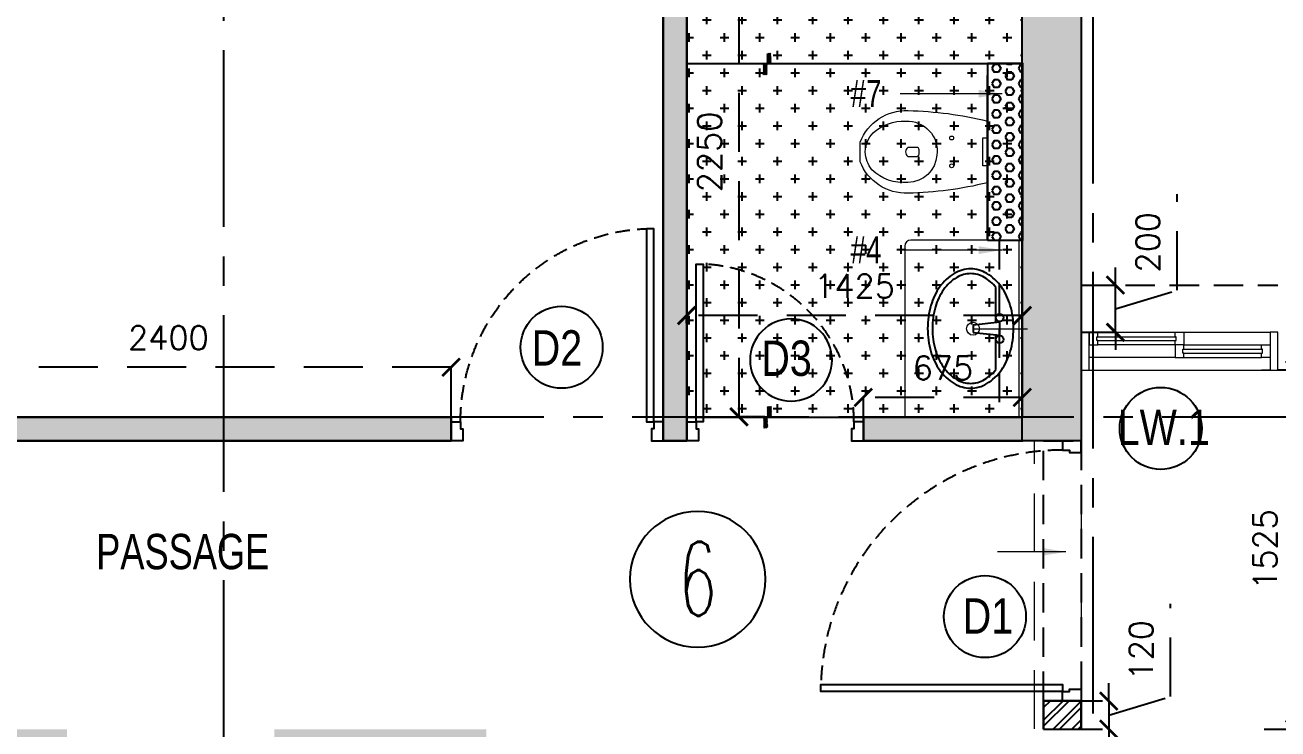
# Model space of a CAD drawing. Header units: millimetres. Extents: x 1124992 to 1258557, y -5767803 to -5695799.
# Drawn here: x 1194724 to 1200042, y -5715374 to -5712385 of the extents above; entities that cross this region are included whole.
import ezdxf
from ezdxf.enums import TextEntityAlignment as Align

# ---------------------------------------------------------------- set-up
doc = ezdxf.new("R2010")
doc.units = ezdxf.units.MM
doc.header["$LTSCALE"] = 1000
doc.header["$MEASUREMENT"] = 0
for name, pattern in [('$1$AUDIT_D_120904163729-0', [0]), ('$36$HIDDEN', [0.375, 0.25, -0.125]), ('3BHK-A$0$$1$HIDDEN', [0.375, 0.25, -0.125]), ('3BHK-A$0$( Hidden )', [0.375, 0.25, -0.125]), ('3BHK-A$0$AUDIT_D_120904163729-0', [0]), ('3BHK-A$0$HIDDEN', [0.375, 0.25, -0.125]), ('AUDIT_D_120904163729-0', [0]), ('T8 - TYPICAL FLOOR CORE$0$HIDDEN', [0.375, 0.25, -0.125]), ('T8 - TYPICAL FLOOR CORE$0$T10-TYPICAL FLOOR CORE$0$( Hidden )', [0.375, 0.25, -0.125]), ('T8(T9 IS SIMILAR) - DIMENSION & TEXTING$0$HIDDEN', [0.375, 0.25, -0.125]), ('T8(T9 IS SIMILAR)$0$$0$HIDDEN', [0.375, 0.25, -0.125]), ('T8(T9 IS SIMILAR)$0$HIDDEN', [0.375, 0.25, -0.125]), ('T8_REFUGE COLUMNS$0$CENTER2', [1.125, 0.75, -0.125, 0.125, -0.125])]:
    doc.linetypes.add(name, pattern=pattern)
doc.layers.get('0').update_dxf_attribs({"linetype": 'AUDIT_D_120904163729-0'})
for name, color, linetype in [('$0$A-HATCH -160', 251, '$1$AUDIT_D_120904163729-0'), ('$21$A-DIMENSIONS', 2, '$36$HIDDEN'), ('3BHK-A$0$$0$A-DOOR-FULL', 2, 'Continuous'), ('3BHK-A$0$$1$ELEV.', 5, 'Continuous'), ('3BHK-A$0$$1$LEDGE WALL', 5, 'Continuous'), ('3BHK-A$0$A-HATCH -160', 251, '3BHK-A$0$AUDIT_D_120904163729-0'), ('3BHK-A$0$A-SANITARY', 2, 'Continuous'), ('3BHK-A$0$a-tile drop', 3, 'Continuous'), ('3BHK-A$0$A-TOI SUNK 50MM', 8, 'Continuous'), ('3BHK-A$0$APT PLANS-typ$0$TILEDROP', 3, 'Continuous'), ('3BHK-A$0$CUT-OUT', 49, 'Continuous'), ('3BHK-A$0$LEDGE WALL', 5, 'Continuous'), ('T8 - TYPICAL FLOOR CORE$0$A-DIMENSIONS', 2, 'T8 - TYPICAL FLOOR CORE$0$HIDDEN'), ('T8 - TYPICAL FLOOR CORE$0$A-FLAT NOS.', 7, 'Continuous'), ('T8 - TYPICAL FLOOR CORE$0$A-RSP DOOR NO', 4, 'Continuous'), ('T8 - TYPICAL FLOOR CORE$0$T10-TYPICAL FLOOR CORE$0$a-beam 2', 50, 'Continuous'), ('T8 - TYPICAL FLOOR CORE$1$a-window-no', 125, 'Continuous'), ('T8(T9 IS SIMILAR) - DIMENSION & TEXTING$0$A-DIMENSIONS', 2, 'T8(T9 IS SIMILAR) - DIMENSION & TEXTING$0$HIDDEN'), ('T8(T9 IS SIMILAR) - DIMENSION & TEXTING$1$a-window-no', 125, 'Continuous'), ('T8_REFUGE COLUMNS$0$A-CENTERLINE', 193, 'T8_REFUGE COLUMNS$0$CENTER2'), ('T8_REFUGE COLUMNS$0$A-RCC COLS', 3, 'Continuous'), ('T8_TYPICAL COLUMNS$0$A-RCC COLS', 3, 'Continuous')]:
    doc.layers.add(name, color=color, linetype=linetype)
for name, color, linetype, lineweight in [('3BHK-A$0$$1$a-TOI-fixtures', 251, 'Continuous', 0), ('3BHK-A$0$$1$A-WALL- 160', 6, 'Continuous', 30), ('3BHK-A$0$a-TOI-fixtures', 251, 'Continuous', 0), ('T8 - TYPICAL FLOOR CORE$0$T10-TYPICAL FLOOR CORE$0$Window', 4, 'Continuous', 20), ('T8(T9 IS SIMILAR) - DIMENSION & TEXTING$0$a-Text', 4, 'Continuous', 0), ('T8(T9 IS SIMILAR) - DIMENSION & TEXTING$0$R0-18-10-2014-T1-1st Podium Floor Plan$0$Text', 2, 'Continuous', 0), ('T8(T9 IS SIMILAR)$0$D&W', 8, 'Continuous', 25), ('T8(T9 IS SIMILAR)$0$SCPL BEAM', 191, 'T8(T9 IS SIMILAR)$0$$0$HIDDEN', 13)]:
    doc.layers.add(name, color=color, linetype=linetype, lineweight=lineweight)
doc.layers.add('T8_REFUGE COLUMNS$1$COL-HATCH', color=7, linetype='Continuous', lineweight=25, true_color=0xa3a3a3)
doc.styles.add('T8 - TYPICAL FLOOR CORE$0$DIM150', font='SIMPLEX.shx', dxfattribs={"width": 0.6})
doc.styles.add('T8 - TYPICAL FLOOR CORE$0$Romans 1', font='romans.shx', dxfattribs={"height": 100})
doc.styles.add('T8 - TYPICAL FLOOR CORE$1$LODHA STANDERD', font='sanss___.ttf')
doc.styles.add('T8(T9 IS SIMILAR) - DIMENSION & TEXTING$0$ARIAL ARROW', font='swisscl.ttf')
doc.styles.add('T8(T9 IS SIMILAR) - DIMENSION & TEXTING$0$Romans 1', font='romans.shx', dxfattribs={"height": 100})
doc.styles.add('T8(T9 IS SIMILAR) - DIMENSION & TEXTING$0$Tahoma', font='tahoma.ttf')
doc.styles.add('T8(T9 IS SIMILAR) - DIMENSION & TEXTING$1$LODHA STANDERD', font='sanss___.ttf')
doc.dimstyles.new('T8 - TYPICAL FLOOR CORE$0$ALPINE S', dxfattribs={"dimscale": 0, "dimtxt": 100, "dimasz": 75, "dimexe": 0, "dimexo": 0, "dimgap": 75, "dimtad": 1, "dimdec": 0, "dimzin": 0, "dimdsep": 46, "dimtxsty": 'T8 - TYPICAL FLOOR CORE$0$Romans 1', "dimblk": 'T8 - TYPICAL FLOOR CORE$0$_ArchTick', "dimcen": 0.09, "dimclrd": 256, "dimclre": 256, "dimclrt": 7, "dimadec": 0, "dimazin": 0, "dimtfac": 1, "dimtdec": 0, "dimtofl": 0, "dimtmove": 1, "dimatfit": 0, "dimldrblk": 'T8 - TYPICAL FLOOR CORE$0$_Open90', "dimfxl": 1, "dimtolj": 1, "dimtzin": 0, "dimarcsym": 0})
doc.dimstyles.new('T8(T9 IS SIMILAR) - DIMENSION & TEXTING$0$ALPINE S', dxfattribs={"dimscale": 0, "dimtxt": 100, "dimasz": 75, "dimexe": 0, "dimexo": 0, "dimgap": 75, "dimtad": 1, "dimdec": 0, "dimzin": 0, "dimdsep": 46, "dimtxsty": 'T8(T9 IS SIMILAR) - DIMENSION & TEXTING$0$Romans 1', "dimblk": 'T8(T9 IS SIMILAR) - DIMENSION & TEXTING$0$_ArchTick', "dimcen": 0.09, "dimclrd": 256, "dimclre": 256, "dimclrt": 7, "dimadec": 0, "dimazin": 0, "dimtfac": 1, "dimtdec": 0, "dimtofl": 0, "dimtmove": 1, "dimatfit": 0, "dimldrblk": 'T8(T9 IS SIMILAR) - DIMENSION & TEXTING$0$_Open90', "dimfxl": 1, "dimtolj": 1, "dimtzin": 0, "dimarcsym": 0})
doc.dimstyles.new('T8(T9 IS SIMILAR) - DIMENSION & TEXTING$0$SAMATA STD', dxfattribs={"dimtxt": 100, "dimasz": 50, "dimexe": 50, "dimexo": 50, "dimgap": 10, "dimtad": 0, "dimdec": 0, "dimrnd": 5, "dimzin": 0, "dimdsep": 46, "dimtxsty": 'T8(T9 IS SIMILAR) - DIMENSION & TEXTING$0$Tahoma', "dimblk": 'T8(T9 IS SIMILAR) - DIMENSION & TEXTING$0$_Origin2', "dimcen": -50, "dimdle": 50, "dimclrd": 7, "dimclre": 7, "dimclrt": 7, "dimadec": 0, "dimazin": 0, "dimtfac": 1, "dimtdec": 0, "dimtmove": 1, "dimatfit": 3, "dimfxl": 150, "dimtfill": 1, "dimtolj": 1, "dimtzin": 0, "dimlwd": -1, "dimlwe": -1, "dimarcsym": 0})

# ---------------------------------------------------------------- blocks, each defined once
blk = doc.blocks.new('T8(T9 IS SIMILAR) - DIMENSION & TEXTING$0$_ArchTick')
at = {"color": 0, "linetype": 'ByBlock', "const_width": 0.15}
blk.add_lwpolyline([(-0.5, -0.5), (0.5, 0.5)], dxfattribs=at)
blk = doc.blocks.new('*D337')
at = {"layer": 'T8(T9 IS SIMILAR) - DIMENSION & TEXTING$0$A-DIMENSIONS', "linetype": 'T8(T9 IS SIMILAR) - DIMENSION & TEXTING$0$HIDDEN', "lineweight": -2, "transparency": 16777216}
for p, q in [((1194132.2, -5714048.8), (1194132.2, -5713837.8)), ((1196532.3, -5714048.8), (1196532.3, -5713837.8))]:
    blk.add_line(p, q, dxfattribs=at)
at = {"layer": 'T8(T9 IS SIMILAR) - DIMENSION & TEXTING$0$A-DIMENSIONS', "lineweight": -2, "transparency": 16777216}
blk.add_line((1196532.3, -5713837.8), (1194132.2, -5713837.8), dxfattribs=at)
at = {"layer": 'T8(T9 IS SIMILAR) - DIMENSION & TEXTING$0$A-DIMENSIONS', "linetype": 'ByBlock', "lineweight": -2, "transparency": 16777216, "xscale": 75, "yscale": 75, "zscale": 75, "rotation": 180}
blk.add_blockref('T8(T9 IS SIMILAR) - DIMENSION & TEXTING$0$_ArchTick', (1194132.2, -5713837.8), dxfattribs=at)
at = {"layer": 'T8(T9 IS SIMILAR) - DIMENSION & TEXTING$0$A-DIMENSIONS', "linetype": 'ByBlock', "lineweight": -2, "transparency": 16777216, "xscale": 75, "yscale": 75, "zscale": 75}
blk.add_blockref('T8(T9 IS SIMILAR) - DIMENSION & TEXTING$0$_ArchTick', (1196532.3, -5713837.8), dxfattribs=at)
at = {"layer": 'T8(T9 IS SIMILAR) - DIMENSION & TEXTING$0$A-DIMENSIONS', "color": 7, "linetype": 'ByBlock', "transparency": 16777216, "insert": (1195332.3, -5713712.8), "char_height": 100, "attachment_point": 5, "style": 'T8(T9 IS SIMILAR) - DIMENSION & TEXTING$0$Romans 1'}
blk.add_mtext('\\A1;2400', dxfattribs=at)
blk = doc.blocks.new('T8(T9 IS SIMILAR) - DIMENSION & TEXTING$0$_Open90')
at = {"color": 0, "linetype": 'ByBlock', "lineweight": -2}
for p, q in [((0, 0), (-1, 0)), ((-0.5, 0.5), (0, 0)), ((0, 0), (-0.5, -0.5))]:
    blk.add_line(p, q, dxfattribs=at)
blk = doc.blocks.new('*D338')
at = {"layer": 'T8(T9 IS SIMILAR) - DIMENSION & TEXTING$0$A-DIMENSIONS', "linetype": 'T8(T9 IS SIMILAR) - DIMENSION & TEXTING$0$HIDDEN', "lineweight": -2, "transparency": 16777216}
for p, q in [((1198282.3, -5714048.8), (1198282.3, -5713966.2)), ((1198957.3, -5714048.8), (1198957.3, -5713966.2))]:
    blk.add_line(p, q, dxfattribs=at)
at = {"layer": 'T8(T9 IS SIMILAR) - DIMENSION & TEXTING$0$A-DIMENSIONS', "lineweight": -2, "transparency": 16777216}
blk.add_line((1198957.3, -5713966.2), (1198282.3, -5713966.2), dxfattribs=at)
at = {"layer": 'T8(T9 IS SIMILAR) - DIMENSION & TEXTING$0$A-DIMENSIONS', "linetype": 'ByBlock', "lineweight": -2, "transparency": 16777216, "xscale": 75, "yscale": 75, "zscale": 75, "rotation": 180}
blk.add_blockref('T8(T9 IS SIMILAR) - DIMENSION & TEXTING$0$_ArchTick', (1198282.3, -5713966.2), dxfattribs=at)
at = {"layer": 'T8(T9 IS SIMILAR) - DIMENSION & TEXTING$0$A-DIMENSIONS', "linetype": 'ByBlock', "lineweight": -2, "transparency": 16777216, "xscale": 75, "yscale": 75, "zscale": 75}
blk.add_blockref('T8(T9 IS SIMILAR) - DIMENSION & TEXTING$0$_ArchTick', (1198957.3, -5713966.2), dxfattribs=at)
at = {"layer": 'T8(T9 IS SIMILAR) - DIMENSION & TEXTING$0$A-DIMENSIONS', "color": 7, "linetype": 'ByBlock', "transparency": 16777216, "insert": (1198619.8, -5713841.2), "char_height": 100, "attachment_point": 5, "style": 'T8(T9 IS SIMILAR) - DIMENSION & TEXTING$0$Romans 1'}
blk.add_mtext('\\A1;675', dxfattribs=at)
blk = doc.blocks.new('*D341')
at = {"layer": 'T8(T9 IS SIMILAR) - DIMENSION & TEXTING$0$A-DIMENSIONS', "linetype": 'T8(T9 IS SIMILAR) - DIMENSION & TEXTING$0$HIDDEN', "lineweight": -2, "transparency": 16777216}
for p, q in [((1197864, -5711799.1), (1197754.5, -5711799.1)), ((1197864, -5714048.8), (1197754.5, -5714048.8))]:
    blk.add_line(p, q, dxfattribs=at)
at = {"layer": 'T8(T9 IS SIMILAR) - DIMENSION & TEXTING$0$A-DIMENSIONS', "lineweight": -2, "transparency": 16777216}
blk.add_line((1197754.5, -5714048.8), (1197754.5, -5711799.1), dxfattribs=at)
at = {"layer": 'T8(T9 IS SIMILAR) - DIMENSION & TEXTING$0$A-DIMENSIONS', "linetype": 'ByBlock', "lineweight": -2, "transparency": 16777216, "xscale": 75, "yscale": 75, "zscale": 75}
for p, rotation in [((1197754.5, -5711799.1), 90), ((1197754.5, -5714048.8), 270)]:
    blk.add_blockref('T8(T9 IS SIMILAR) - DIMENSION & TEXTING$0$_ArchTick', p, dxfattribs=dict(at, rotation=rotation))
at = {"layer": 'T8(T9 IS SIMILAR) - DIMENSION & TEXTING$0$A-DIMENSIONS', "color": 7, "linetype": 'ByBlock', "transparency": 16777216, "insert": (1197629.5, -5712924), "char_height": 100, "attachment_point": 5, "rotation": 90, "style": 'T8(T9 IS SIMILAR) - DIMENSION & TEXTING$0$Romans 1'}
blk.add_mtext('\\A1;2250', dxfattribs=at)
blk = doc.blocks.new('*D342')
at = {"layer": 'T8(T9 IS SIMILAR) - DIMENSION & TEXTING$0$A-DIMENSIONS', "linetype": 'T8(T9 IS SIMILAR) - DIMENSION & TEXTING$0$HIDDEN', "lineweight": -2, "transparency": 16777216}
for p, q in [((1197532.3, -5713651), (1197532.3, -5713618.4)), ((1198957.3, -5713651), (1198957.3, -5713618.4))]:
    blk.add_line(p, q, dxfattribs=at)
at = {"layer": 'T8(T9 IS SIMILAR) - DIMENSION & TEXTING$0$A-DIMENSIONS', "lineweight": -2, "transparency": 16777216}
blk.add_line((1198957.3, -5713618.4), (1197532.3, -5713618.4), dxfattribs=at)
at = {"layer": 'T8(T9 IS SIMILAR) - DIMENSION & TEXTING$0$A-DIMENSIONS', "linetype": 'ByBlock', "lineweight": -2, "transparency": 16777216, "xscale": 75, "yscale": 75, "zscale": 75, "rotation": 180}
blk.add_blockref('T8(T9 IS SIMILAR) - DIMENSION & TEXTING$0$_ArchTick', (1197532.3, -5713618.4), dxfattribs=at)
at = {"layer": 'T8(T9 IS SIMILAR) - DIMENSION & TEXTING$0$A-DIMENSIONS', "linetype": 'ByBlock', "lineweight": -2, "transparency": 16777216, "xscale": 75, "yscale": 75, "zscale": 75}
blk.add_blockref('T8(T9 IS SIMILAR) - DIMENSION & TEXTING$0$_ArchTick', (1198957.3, -5713618.4), dxfattribs=at)
at = {"layer": 'T8(T9 IS SIMILAR) - DIMENSION & TEXTING$0$A-DIMENSIONS', "color": 7, "linetype": 'ByBlock', "transparency": 16777216, "insert": (1198244.8, -5713493.4), "char_height": 100, "attachment_point": 5, "style": 'T8(T9 IS SIMILAR) - DIMENSION & TEXTING$0$Romans 1'}
blk.add_mtext('\\A1;1425', dxfattribs=at)
blk = doc.blocks.new('T8(T9 IS SIMILAR) - DIMENSION & TEXTING$1$WINDOW TAG')
at = {"layer": 'T8(T9 IS SIMILAR) - DIMENSION & TEXTING$1$a-window-no'}
blk.add_circle((0, 0), 174.1, dxfattribs=at)
at = {"layer": 'T8(T9 IS SIMILAR) - DIMENSION & TEXTING$1$a-window-no', "style": 'T8(T9 IS SIMILAR) - DIMENSION & TEXTING$1$LODHA STANDERD'}
blk.add_attdef('WINDOW', text='', height=150, dxfattribs=at).set_placement((11.3, 2.8), align=Align.MIDDLE_CENTER)
blk = doc.blocks.new('T8(T9 IS SIMILAR) - DIMENSION & TEXTING$0$_Origin2')
at = {"color": 0, "linetype": 'ByBlock', "lineweight": -2}
blk.add_line((-0.5, 0), (-1, 0), dxfattribs=at)
for radius in [0.5, 0.25]:
    blk.add_circle((0, 0), radius, dxfattribs=at)
blk = doc.blocks.new('*D203')
at = {"layer": 'T8(T9 IS SIMILAR) - DIMENSION & TEXTING$0$A-DIMENSIONS', "lineweight": -2, "transparency": 16777216}
for p, q in [((1199586.4, -5715236.2), (1199586.4, -5714843.3)), ((1199323.9, -5715255), (1199323.9, -5715180)), ((1199323.9, -5715314.9), (1199586.4, -5715236.2)), ((1199323.9, -5715255), (1199323.9, -5715374.9)), ((1199323.9, -5715374.9), (1199323.9, -5715449.9))]:
    blk.add_line(p, q, dxfattribs=at)
at = {"layer": 'T8(T9 IS SIMILAR) - DIMENSION & TEXTING$0$A-DIMENSIONS', "linetype": 'T8(T9 IS SIMILAR) - DIMENSION & TEXTING$0$HIDDEN', "lineweight": -2, "transparency": 16777216}
for p, q in [((1199047.4, -5715255), (1199323.9, -5715255)), ((1199047.4, -5715374.9), (1199323.9, -5715374.9))]:
    blk.add_line(p, q, dxfattribs=at)
at = {"layer": 'T8(T9 IS SIMILAR) - DIMENSION & TEXTING$0$A-DIMENSIONS', "linetype": 'ByBlock', "lineweight": -2, "transparency": 16777216, "xscale": 75, "yscale": 75, "zscale": 75}
for p, rotation in [((1199323.9, -5715255), 270), ((1199323.9, -5715374.9), 90)]:
    blk.add_blockref('T8(T9 IS SIMILAR) - DIMENSION & TEXTING$0$_ArchTick', p, dxfattribs=dict(at, rotation=rotation))
at = {"layer": 'T8(T9 IS SIMILAR) - DIMENSION & TEXTING$0$A-DIMENSIONS', "color": 7, "linetype": 'ByBlock', "transparency": 16777216, "insert": (1199461.4, -5715039.8), "char_height": 100, "attachment_point": 5, "rotation": 90, "style": 'T8(T9 IS SIMILAR) - DIMENSION & TEXTING$0$Romans 1'}
blk.add_mtext('\\A1;120', dxfattribs=at)
blk = doc.blocks.new('T8_REFUGE COLUMNS')
at = {"layer": 'T8_REFUGE COLUMNS$1$COL-HATCH', "linetype": 'ByBlock'}
h = blk.add_hatch(color=256, dxfattribs=at)
h.dxf.hatch_style = 1
h.paths.add_polyline_path([(1198957.1, -5709939.9), (1199207.1, -5709939.9), (1199207.1, -5714149.9), (1198957.1, -5714149.9)])
at = {"layer": 'T8_REFUGE COLUMNS$0$A-CENTERLINE'}
for p, q in [((1195567.1, -5727867.6), (1195567.1, -5698299.6)), ((1199257.1, -5728808.5), (1199257.1, -5698299.6)), ((1229551.2, -5714049.9), (1182156.9, -5714049.9))]:
    blk.add_line(p, q, dxfattribs=at)
at = {"layer": 'T8_REFUGE COLUMNS$0$A-RCC COLS', "linetype": 'ByBlock'}
blk.add_lwpolyline([(1198957.1, -5709939.9), (1199207.1, -5709939.9), (1199207.1, -5714149.9), (1198957.1, -5714149.9)], close=True, dxfattribs=at)
blk = doc.blocks.new('T8_TYPICAL COLUMNS')
at = {"layer": 'T8_TYPICAL COLUMNS$0$A-RCC COLS', "linetype": 'ByBlock'}
blk.add_blockref('T8_REFUGE COLUMNS', (0, 0), dxfattribs=at)
blk = doc.blocks.new('*U604')
for points in [[(0, 0), (0, 820), (30, 820), (30, 0)], [(-40, 0), (0, 0), (0, -30), (10, -30), (10, -80), (-40, -80)], [(860, 0), (820, 0), (820, -30), (810, -30), (810, -80), (860, -80)]]:
    blk.add_lwpolyline(points, close=True)
at = {"color": 0, "linetype": 'ByBlock', "ltscale": 0.25}
blk.add_arc((-1.2, -0.5), 821.2, 0.0347, 87.627, dxfattribs=at)
blk = doc.blocks.new('*U605')
for points in [[(0, 0), (0, 1025), (30, 1025), (30, 0)], [(-40, 0), (0, 0), (0, -30), (10, -30), (10, -80), (-40, -80)], [(1065, 0), (1025, 0), (1025, -30), (1015, -30), (1015, -80), (1065, -80)]]:
    blk.add_lwpolyline(points, close=True)
at = {"color": 0, "linetype": 'ByBlock', "ltscale": 0.25}
blk.add_arc((-1.5, -0.6), 1026.5, 0.0347, 87.627, dxfattribs=at)
blk = doc.blocks.new('*U606')
for points in [[(0, 0), (0, 670), (30, 670), (30, 0)], [(-40, 0), (0, 0), (0, -30), (10, -30), (10, -80), (-40, -80)], [(710, 0), (670, 0), (670, -30), (660, -30), (660, -80), (710, -80)]]:
    blk.add_lwpolyline(points, close=True)
at = {"color": 0, "linetype": 'ByBlock', "ltscale": 0.25}
blk.add_arc((-1, -0.4), 671, 0.0347, 87.627, dxfattribs=at)
blk = doc.blocks.new('3BHK-A$0$$1$EWC 1-flat-3')
at = {"layer": '3BHK-A$0$$1$a-TOI-fixtures', "ltscale": 1.5}
blk.add_line((130.9, 0), (-130.9, 0), dxfattribs=at)
for points in [[(-130.9, 0, -0.055103), (-175.3, 336.2, -0.321827), (-41.6, 540), (41.6, 540, -0.321827), (175.3, 336.2, -0.055103), (130.9, 0, -27.681239)], [(-13.2, 214.3, -0.391448), (-129.3, 337.7, -0.224585), (-76.1, 489.9, -0.160675), (0, 518.7, -0.183016), (81.6, 484.1, -0.201424), (130, 346.4, -0.474507), (-13.2, 214.3, -2.927417)], [(-9.5, 290.2), (9.5, 290.2, 0.414214), (18.9, 299.7), (18.9, 337.6, 0.5), (-18.9, 337.6), (-18.9, 299.7, 0.414214), (-9.5, 290.2, 0.530498)]]:
    blk.add_lwpolyline(points, format="xyb", dxfattribs=at)
at = {"layer": '3BHK-A$0$$1$a-TOI-fixtures'}
blk.add_lwpolyline([(-59.2, 0), (-59.2, 18.9), (59.2, 18.9), (59.2, 0)], close=True, dxfattribs=at)
at = {"layer": '3BHK-A$0$$1$a-TOI-fixtures', "ltscale": 1.5}
for centre in [(-59.2, 151.6), (59.2, 151.6)]:
    blk.add_circle(centre, 8.31, dxfattribs=at)
blk = doc.blocks.new('3BHK-A$0$TILE DROP -x')
at = {"layer": '3BHK-A$0$APT PLANS-typ$0$TILEDROP'}
h = blk.add_hatch(dxfattribs=at)
h.set_pattern_fill('ACET-2D-ANSI31', color=8, scale=90, angle=90, style=0)
h.set_pattern_definition([(135, (-851695.914, 5365039.183), (-7.954951288, -7.954951288), [])])
h.paths.add_polyline_path([(-58324, -19206), (-58324, -19024), (-58262, -19024), (-58262, -19206)])
edge = h.paths.add_edge_path()
edge.add_line((-58324, -19381), (-58394, -19381))
edge.add_line((-58324, -19206), (-58324, -19381))
edge.add_line((-58393, -19206), (-58324, -19206))
edge.add_line((-58393, -19381), (-58393, -19206))
at = {"layer": '3BHK-A$0$APT PLANS-typ$0$TILEDROP', "color": 1}
blk.add_line((-58154, -19206), (-58434, -19206), dxfattribs=at)
at = {"layer": '3BHK-A$0$APT PLANS-typ$0$TILEDROP', "color": 20, "const_width": 10}
for points in [[(-58262, -19206), (-58262, -19024)], [(-58324, -19381), (-58324, -19206)], [(-58324, -19206), (-58262, -19206)]]:
    blk.add_lwpolyline(points, dxfattribs=at)
blk = doc.blocks.new('3BHK-A$0$WB1')
at = {"layer": '3BHK-A$0$A-SANITARY', "color": 0, "ltscale": 1000}
for p, q in [((190074.4, -1779394.5), (190063, -1779507.9)), ((190106.8, -1779394.5), (190119.9, -1779507.9)), ((189917.5, -1779491.7), (190064.6, -1779491.7)), ((190061.5, -1779507.9), (190121.4, -1779507.9)), ((190118, -1779491.7), (190265.4, -1779491.7))]:
    blk.add_line(p, q, dxfattribs=at)
at = {"layer": '3BHK-A$0$A-SANITARY', "color": 0}
blk.add_line((190106.8, -1779394.5), (190074.4, -1779394.5), dxfattribs=at)
for centre, major_axis, start_param, end_param in [((190067.1, -1779471.3), (-69.6, 256.7), 0.015739, 0.342992), ((190067.1, -1779471.3), (-64.3, 237.2), 0.015739, 0.342992), ((190091.4, -1779555.7), (-92.6, 341.5), 6.018375, 6.298924), ((190091.4, -1779555.7), (-87.3, 322), 6.018375, 6.298924), ((190091.4, -1779555.7), (-92.6, 341.5), 5.737826, 6.018375), ((190091.4, -1779555.7), (-87.3, 322), 5.737826, 6.018375), ((190115.8, -1779471.3), (-64.3, 237.2), 5.410573, 5.737826), ((190115.8, -1779471.3), (-69.6, 256.7), 5.410573, 5.737826), ((190030, -1779417.8), (-52.6, 193.9), 0.342992, 0.768932), ((190030, -1779417.8), (-47.3, 174.4), 0.342992, 0.768932), ((190152.9, -1779417.8), (-47.3, 174.4), 4.984633, 5.410573), ((190152.9, -1779417.8), (-52.6, 193.9), 4.984633, 5.410573), ((189973.2, -1779384.1), (-35.3, 130.2), 0.768932, 1.305986), ((189973.2, -1779384.1), (-30, 110.7), 0.768932, 1.305986), ((190209.6, -1779384.1), (-30, 110.7), 4.447579, 4.984633), ((190209.6, -1779384.1), (-35.3, 130.2), 4.447579, 4.984633), ((189973.2, -1779384.1), (-35.3, 130.2), 1.305986, 1.84304), ((189973.2, -1779384.1), (-30, 110.7), 1.305986, 1.84304), ((190209.6, -1779384.1), (-30, 110.7), 3.910525, 4.447579), ((190209.6, -1779384.1), (-35.3, 130.2), 3.910525, 4.447579), ((190030, -1779350.3), (-52.6, 193.9), 1.84304, 2.268981), ((190030, -1779350.3), (-47.3, 174.4), 1.84304, 2.20494), ((190152.9, -1779350.3), (-47.3, 174.4), 3.548625, 3.910525), ((190152.9, -1779350.3), (-52.6, 193.9), 3.484585, 3.910525), ((190067.1, -1779296.9), (-69.6, 256.7), 2.268981, 2.596234), ((190045.3, -1779507.9), (-4.2, 15.6), 6.018375, 12.30156), ((190137.6, -1779507.9), (-4.2, 15.6), 6.018375, 12.30156), ((190115.8, -1779296.9), (-69.6, 256.7), 3.157331, 3.484585), ((190091.4, -1779212.5), (-92.6, 341.5), 2.596234, 2.876783), ((190091.4, -1779212.5), (-92.6, 341.5), 2.876783, 3.157331)]:
    blk.add_ellipse(centre, major_axis=major_axis, ratio=1, start_param=start_param, end_param=end_param, dxfattribs=at)
blk = doc.blocks.new('3BHK-A')
at = {"layer": '3BHK-A$0$A-HATCH -160', "linetype": 'ByBlock'}
h = blk.add_hatch(dxfattribs=at)
h.set_pattern_fill('ZIGZAG', color=256, scale=250)
h.set_pattern_definition([(9e-15, (1e-08, 0), (31.25, 31.25), [31.25, -31.25]), (90, (31.25, 0), (-31.25, 31.25), [31.25, -31.25])])
h.paths.add_polyline_path([(1185182.8, -5714749.5), (1186532.7, -5714749.5), (1186532.7, -5714149.5), (1186632.7, -5714149.5), (1186632.7, -5714749.5), (1188712.7, -5714749.5), (1188712.7, -5714049.5), (1189032.5, -5714049.5), (1189032.5, -5714149.5), (1188812.7, -5714149.5), (1188812.7, -5715449.5), (1189032.5, -5715449.5), (1189032.5, -5715549.5), (1188712.7, -5715549.5), (1188712.7, -5714849.5), (1186632.7, -5714849.5), (1186632.7, -5715664.5), (1186532.7, -5715664.5), (1186532.7, -5714849.5), (1185182.8, -5714849.5)])
h.paths.add_polyline_path([(1185182.8, -5713249.5), (1185782.7, -5713249.5), (1185782.7, -5713149.5), (1185182.8, -5713149.5)])
h.paths.add_polyline_path([(1186532.7, -5710699.5), (1186632.7, -5710699.5), (1186632.7, -5713249.5), (1186532.7, -5713249.5)])
h.paths.add_polyline_path([(1186532.7, -5717399.5), (1186632.7, -5717399.5), (1186632.7, -5716414.5), (1186532.7, -5716414.5)])
h.paths.add_polyline_path([(1194902.2, -5715375), (1194082.3, -5715375), (1194082.3, -5715475), (1194902.2, -5715475)])
h.paths.add_polyline_path([(1195782.2, -5715375), (1196682.2, -5715375), (1196682.2, -5715475), (1195782.2, -5715475)])
h.paths.add_polyline_path([(1194132.5, -5714149.9), (1196532.4, -5714149.9), (1196532.4, -5714049.9), (1194132.5, -5714049.9)])
h.paths.add_polyline_path([(1197432.4, -5711800.2), (1197532.4, -5711800.2), (1197532.4, -5714149.9), (1197432.4, -5714149.9)])
h.paths.add_polyline_path([(1198282.4, -5714149.9), (1198958.7, -5714149.9), (1198958.7, -5714049.9), (1198282.4, -5714049.9)])
h.paths.add_polyline_path([(1196871.9, -5720208.6), (1196082.2, -5720209.7), (1196082.3, -5720109.7), (1196082.2, -5720109.7), (1196182.2, -5720109.7), (1196871.9, -5720108.6)])
h.paths.add_polyline_path([(1193397.2, -5709939.9), (1193882.3, -5709939.6), (1193882.3, -5710040.1), (1193397.3, -5710040.1)])
h.paths.add_polyline_path([(1186632.7, -5708554.7), (1187192.3, -5708554.8), (1187192.3, -5708654.7), (1186632.7, -5708654.7)])
h.paths.add_polyline_path([(1194182.3, -5715724), (1194082.3, -5715724), (1194082.3, -5715474), (1194182.3, -5715474)])
h = blk.add_hatch(dxfattribs=at)
h.set_pattern_fill('ANSI32', color=256, scale=150)
h.set_pattern_definition([(45, (-0.65, 934.464), (-39.77475644, 39.77475644), []), (45, (25.864, 934.464), (-39.77475644, 39.77475644), [])])
h.paths.add_polyline_path([(1199047.4, -5715373.6), (1199207.4, -5715373.6), (1199207.4, -5715253.8), (1199047.4, -5715253.8)])
at = {"layer": '3BHK-A$0$A-TOI SUNK 50MM'}
h = blk.add_hatch(dxfattribs=at)
h.set_pattern_fill('CROSS', color=256, scale=300, style=0)
h.set_pattern_definition([(9e-15, (-0.65, 1286.84), (75, 75), [37.5, -112.5]), (90, (18.1, 1268.09), (-75, 75), [37.5, -112.5])])
h.paths.add_polyline_path([(1197532.4, -5711799.2), (1198958.7, -5711799.2), (1198958.7, -5714049.9), (1197532.4, -5714049.9)])
at = {"layer": '3BHK-A$0$LEDGE WALL'}
h = blk.add_hatch(dxfattribs=at)
h.set_pattern_fill('HEX', color=8, scale=150, angle=180)
h.paths.add_polyline_path([(1198958.7, -5713298.5), (1198808.7, -5713298.5), (1198808.7, -5712549.2), (1198958.7, -5712549.2)])
at = {"layer": '3BHK-A$0$$1$A-WALL- 160', "linetype": 'ByBlock'}
for p, q in [((1197432.4, -5714149.9, 0), (1197432.4, -5711800.2, 0)), ((1197532.4, -5714149.9, 0), (1197532.4, -5711800.2, 0)), ((1194132.4, -5714049.9, 0), (1196532.4, -5714049.9, 0)), ((1196532.4, -5714149.9, 0), (1196532.4, -5714049.9, 0)), ((1198282.4, -5714049.9, 0), (1198958.7, -5714049.9, 0)), ((1198282.4, -5714149.9, 0), (1198282.4, -5714049.9, 0)), ((1194132.5, -5714149.9, -0.5), (1196532.4, -5714149.9, 0)), ((1197432.4, -5714149.9, 0), (1197532.4, -5714149.9, 0)), ((1198282.4, -5714149.9, 0), (1198958.7, -5714149.9, 0))]:
    blk.add_line(p, q, dxfattribs=at)
at = {"layer": '3BHK-A$0$$1$A-WALL- 160', "linetype": 'ByBlock', "elevation": -0.5}
blk.add_lwpolyline([(1199207.4, -5715374.9), (1199207.4, -5715255), (1199047.4, -5715255), (1199047.4, -5715374.9)], dxfattribs=at)
at = {"layer": '3BHK-A$0$$1$ELEV.'}
blk.add_line((1197532.3, -5712549.2, -0.5), (1198958.7, -5712549.2, -0.5), dxfattribs=at)
at = {"layer": '3BHK-A$0$$1$LEDGE WALL'}
blk.add_line((1198808.7, -5713298.5, -0.5), (1198808.7, -5712598.8, -0.5), dxfattribs=at)
at = {"layer": '3BHK-A$0$$1$LEDGE WALL', "linetype": '3BHK-A$0$( Hidden )', "ltscale": 0.5}
blk.add_line((1198858.7, -5713298.5, -0.5), (1198858.7, -5714048.8, 0), dxfattribs=at)
at = {"layer": '3BHK-A$0$$1$LEDGE WALL', "elevation": -0.5}
blk.add_lwpolyline([(1198808.7, -5713298.5), (1198958.7, -5713298.5), (1198958.7, -5712549.2), (1198808.7, -5712549.2)], close=True, dxfattribs=at)
at = {"layer": '3BHK-A$0$A-TOI SUNK 50MM'}
blk.add_line((1197532.4, -5714049.9, 0), (1198282.4, -5714049.9, 0), dxfattribs=at)
at = {"layer": '3BHK-A$0$a-TOI-fixtures'}
for p, q in [((1198956.7, -5713298.5, -0.5), (1198483.4, -5713298.5, -0.5)), ((1198942.5, -5713298.5, -0.5), (1198942.5, -5714048.8, -0.5)), ((1198957.5, -5713298.5, -0.5), (1198957.5, -5714048.8, -0.5)), ((1198458.4, -5713323.5, -0.5), (1198458.4, -5714048.8, -0.5)), ((1198957.5, -5714049.9, 0), (1198460.4, -5714049.9, 0))]:
    blk.add_line(p, q, dxfattribs=at)
at = {"layer": '3BHK-A$0$a-TOI-fixtures', "extrusion": (-3.57019e-09, -2.53026e-07, 1)}
blk.add_line((1198747.8, -5713674.5, 0), (1198979.4, -5713674.5, 0), dxfattribs=at)
blk.add_circle((1198747.8, -5713674.5, 1.4), 27.5, dxfattribs=at)
at = {"layer": '3BHK-A$0$a-TOI-fixtures'}
blk.add_arc((1198483.4, -5713323.5, -0.5), 25, 90, 180, dxfattribs=at)
at = {"layer": '3BHK-A$0$CUT-OUT', "linetype": '3BHK-A$0$HIDDEN', "ltscale": 0.5, "elevation": -0.5}
blk.add_lwpolyline([(1199207.4, -5715255), (1199047.4, -5715255), (1199047.4, -5714149.9), (1199207.4, -5714149.9)], close=True, dxfattribs=at)
at = {"layer": '3BHK-A$0$$0$A-DOOR-FULL', "linetype": '3BHK-A$0$$1$HIDDEN', "xscale": -1}
blk.add_blockref('*U604', (1197392.4, -5714069.9, 0), dxfattribs=at)
at = {"layer": '3BHK-A$0$$0$A-DOOR-FULL', "linetype": '3BHK-A$0$$1$HIDDEN'}
blk.add_blockref('*U606', (1197572.4, -5714069.9, 0), dxfattribs=at)
at = {"layer": '3BHK-A$0$$0$A-DOOR-FULL', "linetype": '3BHK-A$0$$1$HIDDEN', "rotation": 90}
blk.add_blockref('*U605', (1199127.4, -5715214.9, -0.5), dxfattribs=at)
at = {"layer": '3BHK-A$0$$1$a-TOI-fixtures', "extrusion": (0, 0, -1), "xscale": -1, "zscale": -1, "rotation": 270}
blk.add_blockref('3BHK-A$0$$1$EWC 1-flat-3', (-1198808.7, -5712923.9, 0.5), dxfattribs=at)
at = {"layer": '3BHK-A$0$a-tile drop', "xscale": 0.25, "yscale": 0.25, "zscale": 0.25, "rotation": 180}
for p in [(1183291.5, -5717350.7, -0.5), (1183293.8, -5718851.3, 0)]:
    blk.add_blockref('3BHK-A$0$TILE DROP -x', p, dxfattribs=at)
at = {"layer": '3BHK-A$0$a-TOI-fixtures', "extrusion": (-8.33598e-18, -2.28199e-17, -1), "xscale": -1, "zscale": -1, "rotation": 270}
blk.add_blockref('3BHK-A$0$WB1', (580646.7, -5903765.1, 0), dxfattribs=at)
blk = doc.blocks.new('T8 - TYPICAL FLOOR CORE$1$WINDOW TAG')
at = {"layer": 'T8 - TYPICAL FLOOR CORE$1$a-window-no'}
blk.add_circle((0, 0), 174.1, dxfattribs=at)
at = {"layer": 'T8 - TYPICAL FLOOR CORE$1$a-window-no', "style": 'T8 - TYPICAL FLOOR CORE$1$LODHA STANDERD'}
blk.add_attdef('WINDOW', text='', height=150, dxfattribs=at).set_placement((11.3, 2.8), align=Align.MIDDLE_CENTER)
blk = doc.blocks.new('T8 - TYPICAL FLOOR CORE$0$_ArchTick')
at = {"color": 0, "linetype": 'ByBlock', "const_width": 0.15}
blk.add_lwpolyline([(-0.5, -0.5), (0.5, 0.5)], dxfattribs=at)
blk = doc.blocks.new('*D826')
at = {"layer": 'T8 - TYPICAL FLOOR CORE$0$A-DIMENSIONS', "linetype": 'T8 - TYPICAL FLOOR CORE$0$HIDDEN', "lineweight": -2, "transparency": 16777216}
for p, q in [((1200042.4, -5713849.6), (1200112.5, -5713849.6)), ((1199983.5, -5715375), (1200112.5, -5715375))]:
    blk.add_line(p, q, dxfattribs=at)
at = {"layer": 'T8 - TYPICAL FLOOR CORE$0$A-DIMENSIONS', "lineweight": -2, "transparency": 16777216}
blk.add_line((1200112.5, -5715375), (1200112.5, -5713849.6), dxfattribs=at)
at = {"layer": 'T8 - TYPICAL FLOOR CORE$0$A-DIMENSIONS', "linetype": 'ByBlock', "lineweight": -2, "transparency": 16777216, "xscale": 75, "yscale": 75, "zscale": 75}
for p, rotation in [((1200112.5, -5713849.6), 90), ((1200112.5, -5715375), 270)]:
    blk.add_blockref('T8 - TYPICAL FLOOR CORE$0$_ArchTick', p, dxfattribs=dict(at, rotation=rotation))
at = {"layer": 'T8 - TYPICAL FLOOR CORE$0$A-DIMENSIONS', "color": 7, "linetype": 'ByBlock', "transparency": 16777216, "insert": (1199987.5, -5714612.3), "char_height": 100, "attachment_point": 5, "rotation": 90, "style": 'T8 - TYPICAL FLOOR CORE$0$Romans 1'}
blk.add_mtext('\\A1;1525', dxfattribs=at)
blk = doc.blocks.new('T8 - TYPICAL FLOOR CORE$0$_Open90')
at = {"color": 0, "linetype": 'ByBlock', "lineweight": -2}
for p, q in [((0, 0), (-1, 0)), ((-0.5, 0.5), (0, 0)), ((0, 0), (-0.5, -0.5))]:
    blk.add_line(p, q, dxfattribs=at)
blk = doc.blocks.new('T8 - TYPICAL FLOOR CORE$0$Door-Tag')
at = {"layer": 'T8 - TYPICAL FLOOR CORE$0$A-RSP DOOR NO'}
blk.add_circle((0, 0.0009), 0.16, dxfattribs=at)
at = {"layer": 'T8 - TYPICAL FLOOR CORE$0$A-RSP DOOR NO', "style": 'T8 - TYPICAL FLOOR CORE$0$DIM150', "width": 0.6}
blk.add_attdef('DOOR-NO', text='', height=0.16, dxfattribs=at).set_placement((258.6178, 64.0008), align=Align.MIDDLE_CENTER)
blk = doc.blocks.new('*D787')
at = {"layer": 'T8 - TYPICAL FLOOR CORE$0$A-DIMENSIONS', "lineweight": -2, "transparency": 16777216}
for p, q in [((1199615, -5713511), (1199615, -5713103.9)), ((1199352.5, -5713489.7), (1199352.5, -5713414.7)), ((1199352.5, -5713689.9), (1199352.5, -5713489.7)), ((1199352.5, -5713589.8), (1199615, -5713511)), ((1199352.5, -5713689.9), (1199352.5, -5713764.9))]:
    blk.add_line(p, q, dxfattribs=at)
at = {"layer": 'T8 - TYPICAL FLOOR CORE$0$A-DIMENSIONS', "linetype": 'T8 - TYPICAL FLOOR CORE$0$HIDDEN', "lineweight": -2, "transparency": 16777216}
for p, q in [((1199207.1, -5713489.7), (1199352.5, -5713489.7)), ((1199207.1, -5713689.9), (1199352.5, -5713689.9))]:
    blk.add_line(p, q, dxfattribs=at)
at = {"layer": 'T8 - TYPICAL FLOOR CORE$0$A-DIMENSIONS', "linetype": 'ByBlock', "lineweight": -2, "transparency": 16777216, "xscale": 75, "yscale": 75, "zscale": 75}
for p, rotation in [((1199352.5, -5713489.7), 270), ((1199352.5, -5713689.9), 90)]:
    blk.add_blockref('T8 - TYPICAL FLOOR CORE$0$_ArchTick', p, dxfattribs=dict(at, rotation=rotation))
at = {"layer": 'T8 - TYPICAL FLOOR CORE$0$A-DIMENSIONS', "color": 7, "linetype": 'ByBlock', "transparency": 16777216, "insert": (1199490, -5713307.5), "char_height": 100, "attachment_point": 5, "rotation": 90, "style": 'T8 - TYPICAL FLOOR CORE$0$Romans 1'}
blk.add_mtext('\\A1;200', dxfattribs=at)
blk = doc.blocks.new('T8(T9 IS SIMILAR) - DIMENSION & TEXTING')
at = {"layer": 'T8(T9 IS SIMILAR) - DIMENSION & TEXTING$1$a-window-no'}
ref = blk.add_blockref('T8(T9 IS SIMILAR) - DIMENSION & TEXTING$1$WINDOW TAG', (1197001.6, -5713753.4), dxfattribs=dict(at, rotation=180))
ref.add_attrib('WINDOW', 'D2', dxfattribs={"height": 150, "style": 'T8(T9 IS SIMILAR) - DIMENSION & TEXTING$1$LODHA STANDERD', "width": 0.8}).set_placement((1196981.7, -5713756.1), align=Align.MIDDLE_CENTER)
ref = blk.add_blockref('T8(T9 IS SIMILAR) - DIMENSION & TEXTING$1$WINDOW TAG', (1197975.7, -5713807.4, 0), dxfattribs=dict(at, xscale=-1))
ref.add_attrib('WINDOW', 'D3', dxfattribs={"height": 150, "style": 'T8(T9 IS SIMILAR) - DIMENSION & TEXTING$1$LODHA STANDERD', "width": 0.8}).set_placement((1197956.3, -5713799.9, 0), align=Align.MIDDLE_CENTER)
ref = blk.add_blockref('T8(T9 IS SIMILAR) - DIMENSION & TEXTING$1$WINDOW TAG', (1198798.5, -5714897), dxfattribs=at)
ref.add_attrib('WINDOW', 'D1', dxfattribs={"height": 150, "style": 'T8(T9 IS SIMILAR) - DIMENSION & TEXTING$1$LODHA STANDERD', "width": 0.8}).set_placement((1198811.1, -5714894.2), align=Align.MIDDLE_CENTER)
at = {"layer": 'T8(T9 IS SIMILAR) - DIMENSION & TEXTING$0$a-Text', "style": 'T8(T9 IS SIMILAR) - DIMENSION & TEXTING$0$ARIAL ARROW'}
blk.add_text('PASSAGE', height=150, dxfattribs=at).set_placement((1195025.9, -5714695.7))
at = {"layer": 'T8(T9 IS SIMILAR) - DIMENSION & TEXTING$0$R0-18-10-2014-T1-1st Podium Floor Plan$0$Text', "linetype": 'ByBlock', "style": 'T8(T9 IS SIMILAR) - DIMENSION & TEXTING$0$ARIAL ARROW'}
for s, p in [('#7', (1198228.5, -5712733, 0)), ('#4', (1198228.5, -5713397, 0))]:
    blk.add_text(s, height=114.75, dxfattribs=at).set_placement(p)
at = {"layer": 'T8(T9 IS SIMILAR) - DIMENSION & TEXTING$0$A-DIMENSIONS', "linetype": 'ByBlock'}
for base, p1, p2, angle, picture, middle in [((1197754.5, -5711799.1), (1197864, -5714048.8), (1197864, -5711799.1), 270, '*D341', (1197629.5, -5712924)), ((1197532.3, -5713618.4), (1198957.3, -5713651), (1197532.3, -5713651), 180, '*D342', (1198244.8, -5713493.4)), ((1194132.2, -5713837.8), (1196532.3, -5714048.8), (1194132.2, -5714048.8), 180, '*D337', (1195332.3, -5713712.8)), ((1198282.3, -5713966.2), (1198957.3, -5714048.8, 0.4), (1198282.3, -5714048.8), 180, '*D338', (1198619.8, -5713841.2)), ((1199323.9, -5715374.9), (1199047.4, -5715255, -0.5), (1199047.4, -5715374.9, -0.5), 90, '*D203', (1199461.4, -5715161.2))]:
    dim = blk.add_linear_dim(base=base, p1=p1, p2=p2, angle=angle, dimstyle='T8(T9 IS SIMILAR) - DIMENSION & TEXTING$0$ALPINE S', override={"dimscale": 1, "dimfxl": 5, "dimarcsym": 1}, dxfattribs=at)
    dim.commit()
    dim.dimension.update_dxf_attribs({"geometry": picture, "text_midpoint": middle})
at = {"layer": 'T8(T9 IS SIMILAR) - DIMENSION & TEXTING$0$R0-18-10-2014-T1-1st Podium Floor Plan$0$Text'}
for points, override in [([(1198872, -5712676.8), (1198546.6, -5712676.8), (1198438, -5712676.8)], {"dimscale": 1, "dimasz": 100, "dimclrd": 2, "dimfxlon": 1, "dimarcsym": 1}), ([(1198872, -5713340.8), (1198546.6, -5713340.8), (1198438, -5713340.8)], {"dimscale": 1, "dimasz": 100, "dimclrd": 2, "dimfxlon": 1, "dimarcsym": 1}), ([(1199142.1, -5714622), (1198922.6, -5714621.5), (1198851.7, -5714621.5)], {"dimasz": 100, "dimclrd": 2, "dimfxlon": 1, "dimarcsym": 1})]:
    blk.add_leader(points, dimstyle='T8(T9 IS SIMILAR) - DIMENSION & TEXTING$0$SAMATA STD', override=override, dxfattribs=at)
blk = doc.blocks.new('T8 - TYPICAL FLOOR CORE')
at = {"layer": 'T8 - TYPICAL FLOOR CORE$0$T10-TYPICAL FLOOR CORE$0$a-beam 2', "color": 8, "linetype": 'T8 - TYPICAL FLOOR CORE$0$T10-TYPICAL FLOOR CORE$0$( Hidden )', "ltscale": 0.5}
blk.add_lwpolyline([(1199207.1, -5713489.7), (1200042.1, -5713489.7)], dxfattribs=at)
at = {"layer": 'T8 - TYPICAL FLOOR CORE$0$T10-TYPICAL FLOOR CORE$0$Window', "color": 1, "lineweight": 13}
for p, q in [((1199277.6, -5713689.9), (1199605.8, -5713689.9)), ((1199643.3, -5713689.9), (1200009.1, -5713689.9)), ((1199605.8, -5713743.2), (1199277.6, -5713743.2)), ((1199643.3, -5713743.2), (1199971.6, -5713743.2)), ((1199605.8, -5713796.5), (1199240.1, -5713796.5)), ((1199643.3, -5713796.5), (1199971.6, -5713796.5)), ((1199240.1, -5713849.9), (1200009.1, -5713849.9)), ((1200009.1, -5713849.9), (1199971.6, -5713849.9))]:
    blk.add_line(p, q, dxfattribs=at)
at = {"layer": 'T8 - TYPICAL FLOOR CORE$0$T10-TYPICAL FLOOR CORE$0$Window', "color": 5, "lineweight": 13}
for p, q in [((1199277.6, -5713708.4), (1199605.8, -5713708.4)), ((1199277.6, -5713724.6), (1199605.8, -5713724.6)), ((1199643.3, -5713761.8), (1199971.6, -5713761.8)), ((1199643.3, -5713778), (1199971.6, -5713778))]:
    blk.add_line(p, q, dxfattribs=at)
at = {"layer": 'T8 - TYPICAL FLOOR CORE$0$T10-TYPICAL FLOOR CORE$0$Window', "color": 4, "lineweight": 13}
for points in [[(1199207.1, -5713849.9), (1199240.1, -5713849.9), (1199240.1, -5713689.9), (1199207.1, -5713689.9)], [(1199277.6, -5713708.4), (1199277.6, -5713689.9), (1199240.1, -5713689.9), (1199240.1, -5713743.2), (1199277.6, -5713743.2), (1199277.6, -5713724.6), (1199273.1, -5713724.6), (1199273.1, -5713708.4)], [(1199605.8, -5713708.4), (1199605.8, -5713689.9), (1199643.3, -5713689.9), (1199643.3, -5713743.2), (1199605.8, -5713743.2), (1199605.8, -5713724.6), (1199610.3, -5713724.6), (1199610.3, -5713708.4)], [(1200009.1, -5713849.9), (1200042.1, -5713849.9), (1200042.1, -5713689.9), (1200009.1, -5713689.9)], [(1199643.3, -5713761.8), (1199643.3, -5713743.2), (1199605.8, -5713743.2), (1199605.8, -5713796.5), (1199643.3, -5713796.5), (1199643.3, -5713778), (1199638.8, -5713778), (1199638.8, -5713761.8)], [(1199971.6, -5713761.8), (1199971.6, -5713743.2), (1200009.1, -5713743.2), (1200009.1, -5713796.5), (1199971.6, -5713796.5), (1199971.6, -5713778), (1199976.1, -5713778), (1199976.1, -5713761.8)]]:
    blk.add_lwpolyline(points, close=True, dxfattribs=at)
at = {"layer": 'T8 - TYPICAL FLOOR CORE$0$A-FLAT NOS.'}
ref = blk.add_blockref('T8 - TYPICAL FLOOR CORE$0$Door-Tag', (1197579, -5714736.7), dxfattribs=dict(at, xscale=-1800, yscale=1800, zscale=1800, rotation=180))
ref.add_attrib('DOOR-NO', '6', dxfattribs={"layer": 'T8 - TYPICAL FLOOR CORE$0$A-RSP DOOR NO', "height": 315, "style": 'T8 - TYPICAL FLOOR CORE$0$DIM150', "width": 0.6}).set_placement((1197579, -5714736.7), align=Align.MIDDLE_CENTER)
at = {"layer": 'T8 - TYPICAL FLOOR CORE$1$a-window-no'}
ref = blk.add_blockref('T8 - TYPICAL FLOOR CORE$1$WINDOW TAG', (1199544.7, -5714097.9, 1.9), dxfattribs=at)
ref.add_attrib('WINDOW', 'LW.1', dxfattribs={"height": 150, "style": 'T8 - TYPICAL FLOOR CORE$1$LODHA STANDERD', "width": 0.8}).set_placement((1199557.3, -5714092.8, 1.9), align=Align.MIDDLE_CENTER)
at = {"layer": 'T8 - TYPICAL FLOOR CORE$0$A-DIMENSIONS', "linetype": 'ByBlock'}
for base, p1, p2, picture, middle in [((1199352.5, -5713489.7), (1199207.1, -5713689.9), (1199207.1, -5713489.7), '*D787', (1199490, -5713436)), ((1200112.5, -5713849.6), (1199983.5, -5715375), (1200042.4, -5713849.6), '*D826', (1199987.5, -5714612.3))]:
    dim = blk.add_linear_dim(base=base, p1=p1, p2=p2, angle=90, dimstyle='T8 - TYPICAL FLOOR CORE$0$ALPINE S', override={"dimscale": 1, "dimfxl": 5, "dimarcsym": 1}, dxfattribs=at)
    dim.commit()
    dim.dimension.update_dxf_attribs({"geometry": picture, "text_midpoint": middle})
blk = doc.blocks.new('T8(T9 IS SIMILAR)')
at = {"layer": 'T8(T9 IS SIMILAR)$0$D&W', "linetype": 'ByBlock'}
blk.add_blockref('3BHK-A', (0, 0), dxfattribs=at)
blk.add_blockref('T8 - TYPICAL FLOOR CORE', (0, 0), dxfattribs=at)
at = {"layer": 'T8(T9 IS SIMILAR)$0$SCPL BEAM', "linetype": 'T8(T9 IS SIMILAR)$0$HIDDEN'}
for p, q in [((1199008.3, -5715373.7, 0), (1199008.3, -5714148.6, 0)), ((1199208.3, -5715373.7, 0), (1199208.3, -5714148.6, 0))]:
    blk.add_line(p, q, dxfattribs=at)
at = {"layer": 'T8(T9 IS SIMILAR)$0$D&W', "linetype": 'ByBlock'}
blk.add_blockref('T8_TYPICAL COLUMNS', (0, 0), dxfattribs=at)

msp = doc.modelspace()

# ---------------------------------------------------------------- block references
at = {"layer": '$21$A-DIMENSIONS', "linetype": 'ByBlock'}
msp.add_blockref('T8(T9 IS SIMILAR)', (0, 0), dxfattribs=at)

# ---------------------------------------------------------------- next in the draw order: block references
at = {"layer": '$0$A-HATCH -160', "linetype": 'ByBlock'}
msp.add_blockref('T8(T9 IS SIMILAR) - DIMENSION & TEXTING', (0, 0), dxfattribs=at)

doc.saveas('drawing.dxf')
